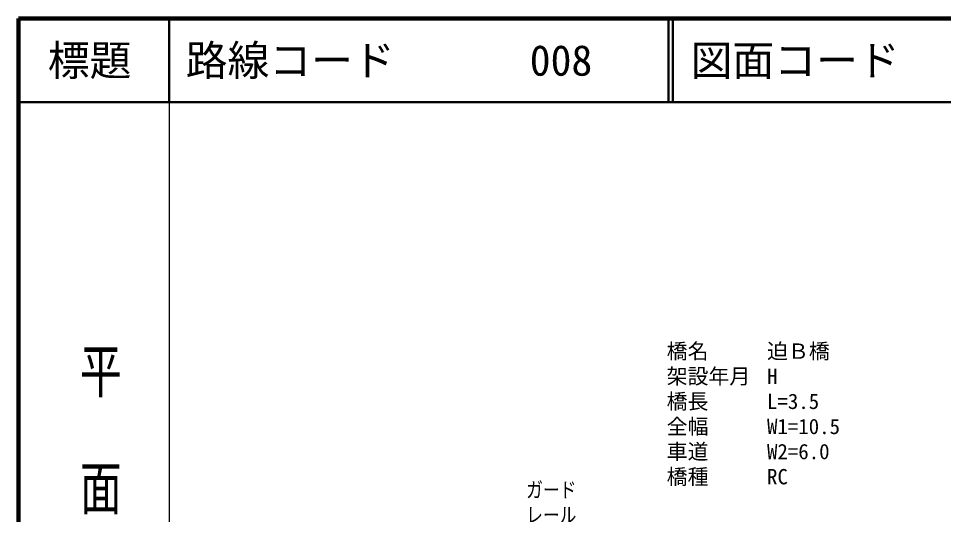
# Model space of a CAD drawing. Units: millimetres at full size, sheet at 1:1000; details may follow other scales. Extents: x 40000 to 680000, y 20000 to 380000.
# Drawn here: x 40000 to 150626, y 320733 to 380000 of the extents above; entities that cross this region are included whole.
import ezdxf
from ezdxf.enums import TextEntityAlignment as Align

# ---------------------------------------------------------------- set-up
doc = ezdxf.new("R2010")
doc.units = ezdxf.units.MM
doc.header["$LTSCALE"] = 1000
for name, color, linetype, lineweight in [('M-STR-HTXT', 7, 'Continuous', 13), ('M-TTL', 2, 'Continuous', 140), ('M-TTL-BAND', 7, 'Continuous', 25), ('M-TTL-LINE', 7, 'Continuous', 50)]:
    doc.layers.add(name, color=color, linetype=linetype, lineweight=lineweight)
doc.layers.add('M-TTL-TXT', color=7, linetype='Continuous')
doc.styles.add('@ＭＳ ゴシック', font='')
doc.styles.add('ＭＳ ゴシック', font='')
doc.styles.get('@ＭＳ ゴシック').set_extended_font_data('@MS Gothic')
doc.styles.get('ＭＳ ゴシック').set_extended_font_data('MS Gothic')

msp = doc.modelspace()

# ---------------------------------------------------------------- linework, layer by layer
at = {"layer": 'M-TTL'}
for p, q in [((40000, 380000), (40000, 20000)), ((680000, 380000), (40000, 380000))]:
    msp.add_line(p, q, dxfattribs=at)
at = {"layer": 'M-TTL-BAND'}
msp.add_line((58000, 370000), (58000, 20000), dxfattribs=at)
at = {"layer": 'M-TTL-LINE'}
for p, q in [((58000, 380000), (58000, 370000)), ((117750, 380000), (117750, 370000)), ((118250, 380000), (118250, 370000)), ((40000, 370000), (680000, 370000))]:
    msp.add_line(p, q, dxfattribs=at)

# ---------------------------------------------------------------- texts
at = {"layer": 'M-STR-HTXT', "style": 'ＭＳ ゴシック'}
for s, p in [('橋名', (117520, 338786)), ('迫Ｂ橋', (129520, 338786)), ('架設年月', (117520, 335786)), ('H', (129520, 335786)), ('橋長', (117520, 332786)), ('L=3.5', (129520, 332786)), ('全幅', (117520, 329786)), ('W1=10.5', (129520, 329786)), ('車道', (117520, 326786)), ('W2=6.0', (129520, 326786)), ('橋種', (117520, 323786)), ('RC', (129520, 323786))]:
    msp.add_text(s, height=1833, dxfattribs=at).set_placement(p, align=Align.BOTTOM_LEFT)
at = {"layer": 'M-STR-HTXT', "style": 'ＭＳ ゴシック', "width": 0.8}
for s, p in [('ガード', (103716, 322213)), ('レール', (103716, 319213))]:
    msp.add_text(s, height=1833, dxfattribs=at).set_placement(p, align=Align.BOTTOM_CENTER)
at = {"layer": 'M-TTL-BAND', "style": '@ＭＳ ゴシック', "width": 1.4}
msp.add_text('平  面  図', height=3666, rotation=270, dxfattribs=at).set_placement((49777, 306475), align=Align.MIDDLE_RIGHT)
at = {"layer": 'M-TTL-TXT', "style": 'ＭＳ ゴシック'}
msp.add_text('標題', height=3666, dxfattribs=at).set_placement((48500, 375000), align=Align.MIDDLE_CENTER)
for s, p in [('路線コード', (60000, 375000)), ('008', (101142, 375000)), ('図面コード', (120380, 375000))]:
    msp.add_text(s, height=3666, dxfattribs=at).set_placement(p, align=Align.MIDDLE_LEFT)

doc.saveas('drawing.dxf')
